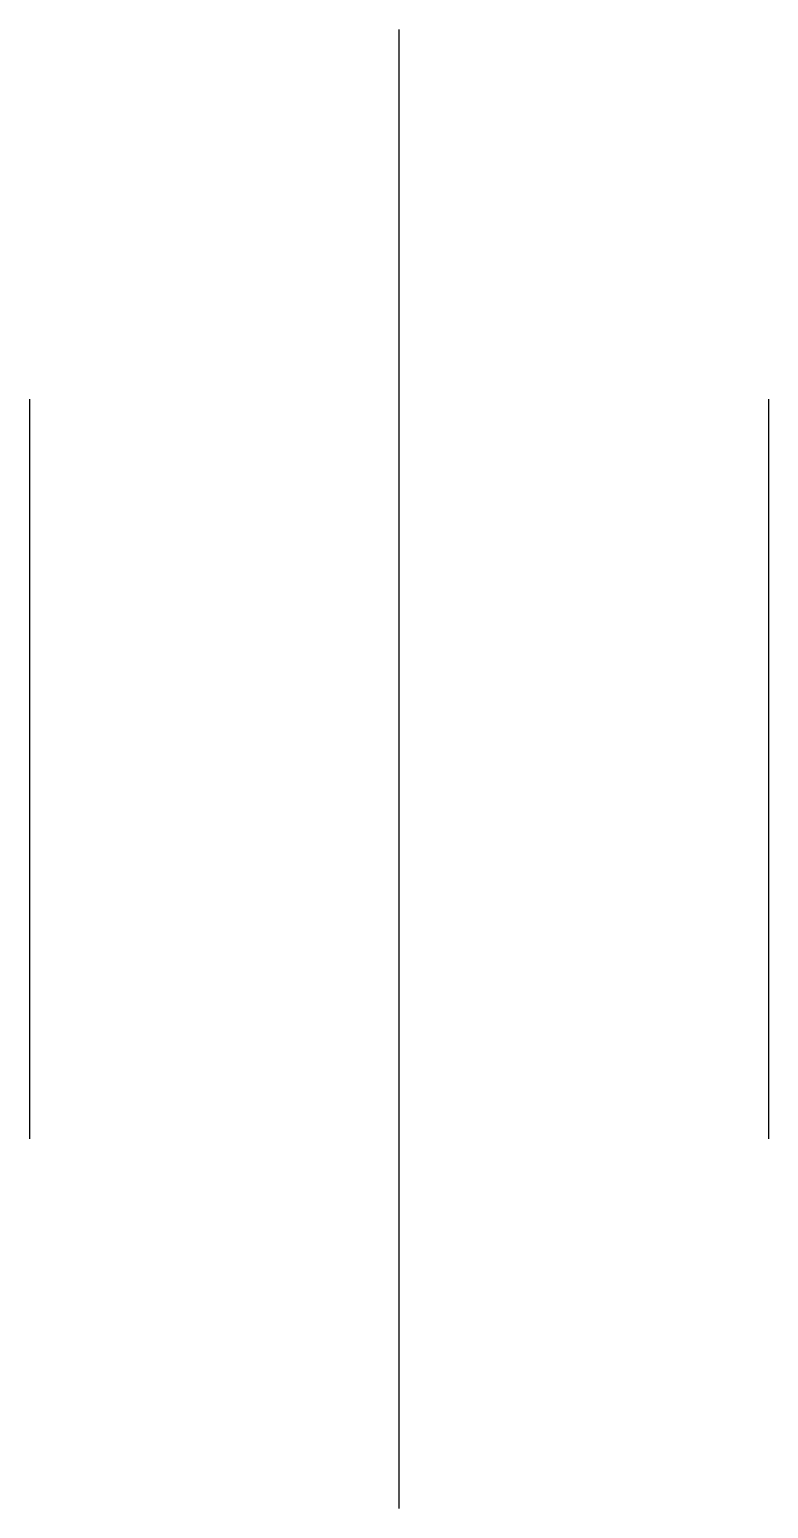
# Model space of a CAD drawing. Header units: millimetres. Extents: x -10171.506 to -10171.386, y 56.477 to 56.717.
import ezdxf

# ---------------------------------------------------------------- set-up
doc = ezdxf.new("R2010")
doc.units = ezdxf.units.MM
doc.header["$LTSCALE"] = 10
doc.layers.add('Tub_conexões', color=2, linetype='Continuous')

msp = doc.modelspace()

# ---------------------------------------------------------------- linework, layer by layer
at = {"layer": 'Tub_conexões'}
for p, q in [((-10171.44561, 56.71692), (-10171.44561, 56.47692)), ((-10171.50561, 56.65692), (-10171.50561, 56.53692)), ((-10171.38561, 56.65692), (-10171.38561, 56.53692))]:
    msp.add_line(p, q, dxfattribs=at)

doc.saveas('drawing.dxf')
